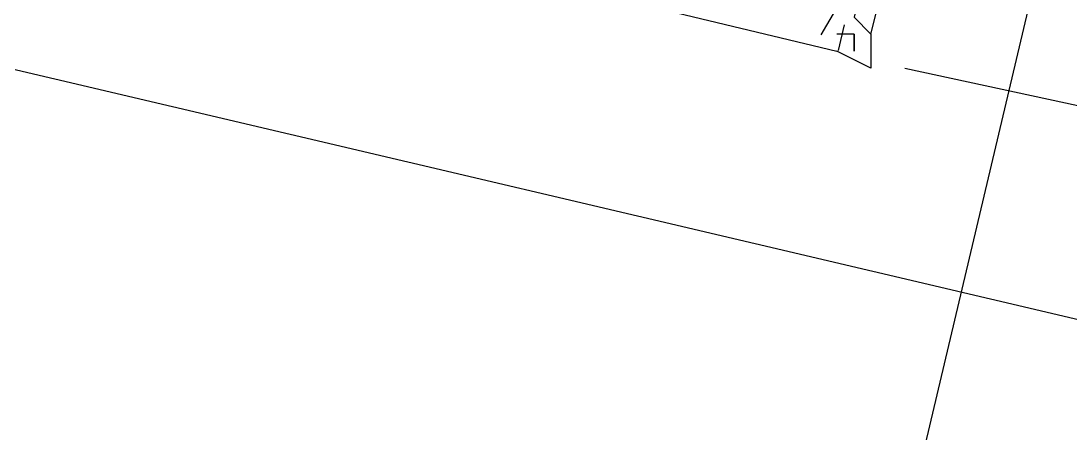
# Model space of a CAD drawing. Header units: feet. Extents: x -84 to 198, y -22 to 181.
# Drawn here: x 113.813 to 114.637, y 60.184 to 60.508 of the extents above; entities that cross this region are included whole.
import ezdxf

# ---------------------------------------------------------------- set-up
doc = ezdxf.new("R2010")
doc.units = ezdxf.units.FT
doc.layers.add('A-LINEA', color=7, linetype='CONTINUOUS')
doc.layers.add('A-MURO-CONCRETO', color=8, linetype='CONTINUOUS')

msp = doc.modelspace()

# ---------------------------------------------------------------- linework, layer by layer
at = {"layer": 'A-LINEA'}
for p, q in [((114.4521, 60.5168), (114.4406, 60.4973)), ((114.4521, 60.5168), (114.4406, 60.4973)), ((114.4521, 60.5168), (114.4406, 60.4973)), ((114.4521, 60.5168), (114.4406, 60.4973)), ((114.4521, 60.5168), (114.4406, 60.4973)), ((114.4521, 60.5168), (114.4406, 60.4973)), ((114.459, 60.5051), (114.4543, 60.485)), ((114.459, 60.5051), (114.4543, 60.485)), ((114.459, 60.5051), (114.4543, 60.485)), ((114.459, 60.5051), (114.4543, 60.485)), ((114.459, 60.5051), (114.4543, 60.485)), ((114.459, 60.5051), (114.4543, 60.485)), ((114.4533, 60.4978), (114.4533, 60.4978)), ((114.4533, 60.4978), (114.4533, 60.4978)), ((114.4533, 60.4978), (114.4533, 60.4978)), ((114.4533, 60.4978), (114.4533, 60.4978)), ((114.4533, 60.4978), (114.4533, 60.4978)), ((114.4533, 60.4978), (114.4533, 60.4978)), ((114.4533, 60.4978), (114.4533, 60.4978)), ((114.4533, 60.4978), (114.4533, 60.4978)), ((114.4533, 60.4978), (114.4533, 60.4978)), ((114.4533, 60.4978), (114.4533, 60.4978)), ((114.4533, 60.4978), (114.4533, 60.4978)), ((114.4533, 60.4978), (114.4533, 60.4978)), ((114.4667, 60.4978), (114.4667, 60.4978)), ((114.4667, 60.4978), (114.4667, 60.4844)), ((114.4667, 60.4978), (114.4667, 60.4978)), ((114.4667, 60.4978), (114.4667, 60.4844)), ((114.4667, 60.4978), (114.4667, 60.4978)), ((114.4667, 60.4978), (114.4667, 60.4844)), ((114.4667, 60.4978), (114.4667, 60.4978)), ((114.4667, 60.4978), (114.4667, 60.4978)), ((114.4667, 60.4978), (114.4667, 60.4844)), ((114.4667, 60.4978), (114.4667, 60.4978)), ((114.4667, 60.4978), (114.4667, 60.4844)), ((114.4667, 60.4978), (114.4667, 60.4978)), ((114.4667, 60.4978), (114.4667, 60.4844)), ((114.4667, 60.4978), (114.4667, 60.4978)), ((114.4533, 60.4844), (114.4533, 60.4844)), ((114.4533, 60.4844), (114.4533, 60.4844)), ((114.4533, 60.4844), (114.4533, 60.4844)), ((114.4533, 60.4844), (114.4533, 60.4844)), ((114.4533, 60.4844), (114.4533, 60.4844)), ((114.4533, 60.4844), (114.4533, 60.4844)), ((114.4533, 60.4844), (114.4533, 60.4844)), ((114.4533, 60.4844), (114.4533, 60.4844)), ((114.4667, 60.4844), (114.4667, 60.4844)), ((114.4667, 60.4844), (114.4667, 60.4844)), ((114.4667, 60.4844), (114.4667, 60.4844)), ((114.4667, 60.4844), (114.4667, 60.4844)), ((114.4667, 60.4844), (114.4667, 60.4844)), ((114.4667, 60.4844), (114.4667, 60.4844)), ((114.5067, 60.4711), (115, 60.3644)), ((114.5067, 60.4711), (115, 60.3644))]:
    msp.add_line(p, q, dxfattribs=at)
for points in [[(117.0933, 59.0178), (114.4, 59.6578), (118.2, 75.6978), (122, 91.7511), (124.68, 91.1111)], [(117.0933, 59.0178), (114.4, 59.6578), (118.2, 75.6978), (122, 91.7511), (124.68, 91.1111)], [(113.8667, 60.8711), (113.88, 60.8711), (113.8533, 60.8711), (113.84, 60.8044), (113.8133, 60.8044), (113.7867, 60.6444), (114.4533, 60.4844)], [(113.8667, 60.8711), (113.88, 60.8711), (113.8533, 60.8711), (113.84, 60.8044), (113.8133, 60.8044), (113.7867, 60.6444), (114.4533, 60.4844)], [(113.8667, 60.8711), (113.88, 60.8711), (113.8533, 60.8711), (113.84, 60.8044), (113.8133, 60.8044), (113.7867, 60.6444), (114.4533, 60.4844)], [(113.8667, 60.8711), (113.88, 60.8711), (113.8533, 60.8711), (113.84, 60.8044), (113.8133, 60.8044), (113.7867, 60.6444), (114.4533, 60.4844)], [(113.8667, 60.8711), (113.88, 60.8711), (113.8533, 60.8711), (113.84, 60.8044), (113.8133, 60.8044), (113.7867, 60.6444), (114.4533, 60.4844)], [(113.8667, 60.8711), (113.88, 60.8711), (113.8533, 60.8711), (113.84, 60.8044), (113.8133, 60.8044), (113.7867, 60.6444), (114.4533, 60.4844)], [(114.4933, 60.6178), (114.4667, 60.5111), (114.48, 60.4978), (114.5067, 60.6044), (114.52, 60.6044)], [(114.4933, 60.6178), (114.4667, 60.5111), (114.48, 60.4978), (114.5067, 60.6044), (114.52, 60.6044)], [(114.4933, 60.6178), (114.4667, 60.5111), (114.48, 60.4978), (114.5067, 60.6044), (114.52, 60.6044)], [(114.4933, 60.6178), (114.4667, 60.5111), (114.48, 60.4978), (114.5067, 60.6044), (114.52, 60.6044)], [(114.4933, 60.6178), (114.4667, 60.5111), (114.48, 60.4978), (114.5067, 60.6044), (114.52, 60.6044)], [(114.4933, 60.6178), (114.4667, 60.5111), (114.48, 60.4978), (114.5067, 60.6044), (114.52, 60.6044)], [(114.4667, 60.5111), (114.48, 60.4978), (114.48, 60.4711), (114.4533, 60.4844)], [(114.4667, 60.5111), (114.48, 60.4978), (114.48, 60.4711), (114.4533, 60.4844)], [(114.4667, 60.4844), (114.4667, 60.4978), (114.4533, 60.4978)], [(114.4667, 60.4844), (114.4667, 60.4978), (114.4533, 60.4978)], [(117.1467, 59.6844), (116.8, 58.2178), (113.4, 59.0311), (113.7467, 60.4844), (117.1467, 59.6844)], [(117.1467, 59.6844), (116.8, 58.2178), (113.4, 59.0311), (113.7467, 60.4844), (117.1467, 59.6844)]]:
    msp.add_lwpolyline(points, dxfattribs=at)
at = {"layer": 'A-MURO-CONCRETO'}
msp.add_lwpolyline([(113.7467, 60.4844), (117.1467, 59.6844), (113.5467, 59.6844), (113.7467, 60.4844), (113.7467, 60.4844)], dxfattribs=at)
msp.add_lwpolyline([(113.7467, 60.4844), (117.1467, 59.6844), (113.5467, 59.6844), (113.7467, 60.4844), (113.7467, 60.4844)], dxfattribs=at)

doc.saveas('drawing.dxf')
